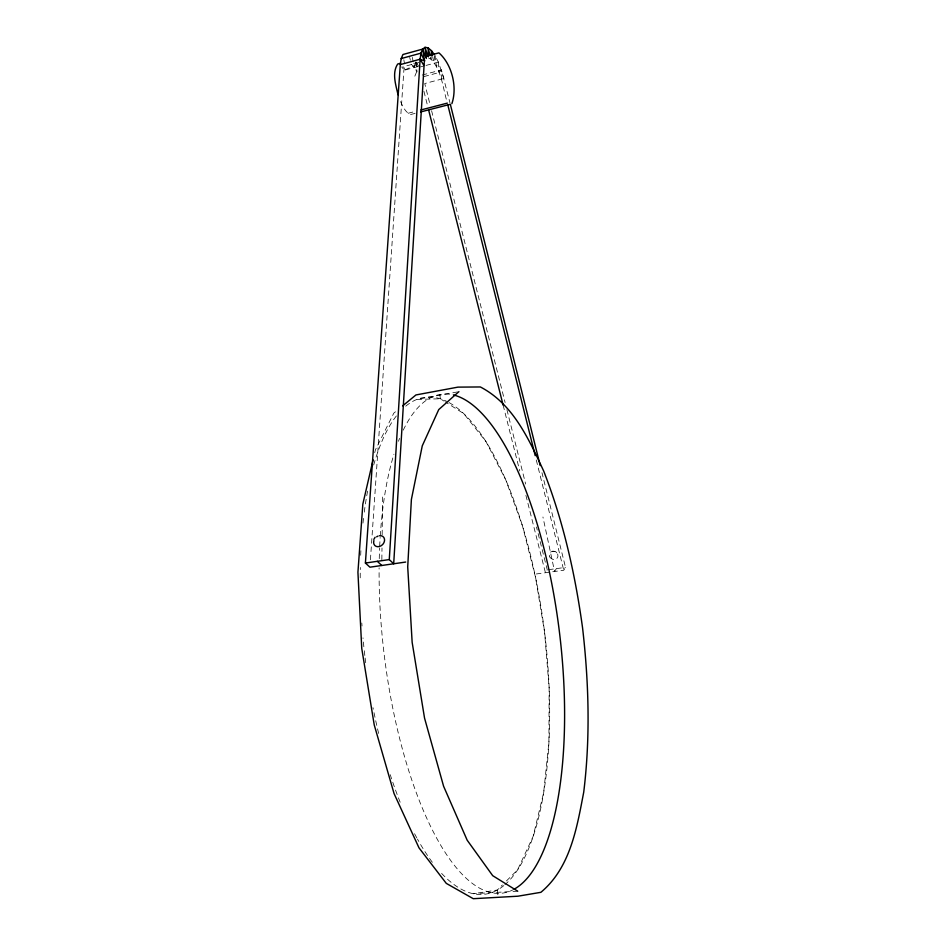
<?xml version="1.0" encoding="UTF-8"?>
<svg xmlns="http://www.w3.org/2000/svg" width="946" height="946" viewBox="0 0 946 946"><rect width="100%" height="100%" fill="white"/><g stroke="black" fill="none" stroke-linecap="round" stroke-linejoin="round"><path stroke-width="0.71" stroke-dasharray="4.73 3.55" d="M381.853 559.654L381.995 547.982M382.16 534.868L382.681 494.037M431.187 56.393L431.045 59.255C441.806 70.713 442.752 87.635 447.08 101.955M370.43 559.819L403.871 70.359L404.912 66.303L418.972 62.495M443.97 78.447L438.365 62.105L434.971 55.542L433.788 62.27L432.76 57.115M415.377 62.105L414.265 67.403L417.08 71.896L415.838 62.176M374.734 452.72L375.396 449.87L393.808 413.142L396.019 411.321M425.996 65.44L438.365 62.105L436.532 66.799L434.971 55.542M414.833 76.177L417.493 69.744M536.335 573.974L563.745 570.249L565.519 567.375L541.975 472.752M556.378 568.629L554.569 571.49L542.933 517.001M423.962 76.567L439.121 72.523L441.427 69.909L449.977 102.83M517.734 891.179L473.189 893.722L497.312 890.032L502.385 884.995M506.441 880.951L517.592 869.847L533.166 836.311L543.619 792.772L548.905 742.397L549.141 688.038L544.589 632.271L535.566 577.45L522.464 525.846L505.72 479.717L485.901 441.451L463.765 413.603L445.259 401.896M416.819 64.494L403.871 70.359L401.731 66.906M417.978 66.551L403.871 70.359L402.984 66.433M420.497 66.918L424.624 65.806M422.235 75.041L441.427 69.909L441.368 79.038L443.911 78.459L424.742 83.544L430.146 105.006M408.199 113.248L415.199 111.439M415.093 113.378L410.907 114.454C405.113 112.621 402.854 106.094 400.335 101.151M457.462 391.928L416.914 399.425L440.328 398.774L444.029 401.116M548.574 569.693L565.519 567.375M552.594 551.211L555.846 551.802L557.442 553.706M428.503 57.966L431.045 59.255L430.312 56.405M411.451 64.423L414.265 67.403L413.437 63.122M416.358 62.081L419.125 67.296M423.926 91.313L427.899 107.075M503.118 405.101L519.756 471.002M525.905 495.361L545.428 572.732L547.273 569.87L536.465 526.957M409.677 57.399L410.387 60.213M431.589 110.717L505.105 402.523M506.914 409.665L525.645 484.045M536.276 459.981L563.745 570.249M416.015 62.188L417.399 67.816M412.35 57.399L413.166 61.691M403.836 59.752L404.486 63.678M439.831 394.458L440.328 398.774M497.312 890.032L497.856 894.75M438.365 62.105L439.121 72.523M514.399 889.051A251.34 88.368 83.1 0 1 379.11 567.884M379.263 558.637A251.34 88.368 83.1 0 1 379.606 547.982M379.677 546.469A251.34 88.368 83.1 0 1 380.162 537.517M380.257 536.051A251.34 88.368 83.1 0 1 393.95 454.222M398.432 441.309A251.34 88.368 83.1 0 1 399.59 438.388M403.233 430.17A251.34 88.368 83.1 0 1 453.583 394.99M503.828 885.598A250.264 90.627 83.2 0 1 441.356 873.111M432.346 862.279A250.264 90.627 83.2 0 1 417.446 839.043M416.808 837.884A250.264 90.627 83.2 0 1 412.988 830.671M400.158 802.22A250.264 90.627 83.2 0 1 390.237 774.691M378.637 733.434A250.264 90.627 83.2 0 1 373.008 707.679M365.724 662.756A250.264 90.627 83.2 0 1 365.002 656.926M364.825 655.472A250.264 90.627 83.2 0 1 364.021 648.223M363.855 646.745A250.264 90.627 83.2 0 1 362.992 637.876M362.011 625.98A250.264 90.627 83.2 0 1 361.798 623.012M360.225 577.852A250.264 90.627 83.2 0 1 360.331 567.494M360.686 555.278A250.264 90.627 83.2 0 1 360.887 550.749M362.98 523.091A250.264 90.627 83.2 0 1 363.595 517.557M364.269 512.141A250.264 90.627 83.2 0 1 367.911 489.46M373.67 465.042A250.264 90.627 83.2 0 1 398.278 413.615M405.739 406.177A250.264 90.627 83.2 0 1 447.777 401.884M449.019 402.558A250.264 90.627 83.2 0 1 545.156 637.025A250.264 90.627 83.2 0 1 504.88 884.711M549.827 556.969A4.482 4.021 33.6 0 0 557.348 557.844A4.482 4.021 33.6 0 0 553.729 551.199A4.482 4.021 33.6 0 0 549.827 556.969"/><path stroke-width="1.42" d="M431.258 54.963L431.471 50.67L428.1 47.856L425.085 47.3L422.637 49.109L402.961 54.501L401.187 58.569L400.312 64.6L365.404 563.047L369.933 567.186L405.68 562.054M424.269 62.318L393.69 563.781L389.279 559.583L420.119 59.22L420.946 53.165L422.637 49.109L426.339 58.51M373.079 459.851L362.838 504.076L357.931 572.259L361.75 648.424L374.226 724.884L394.068 793.599L418.995 847.853L446.287 883.375L473.284 898.7L517.888 896.205L540.887 892.315C570.391 867.683 576.859 827.916 583.717 792.216C590.434 737.561 588.85 682.338 582.547 627.718C575.192 574.293 563.378 521.412 543.702 471.096C528.838 439.216 513.158 404.013 480.367 386.961L457.959 387.127L415.956 394.943L402.665 405.858M373.836 539.386L375.101 537.257M451.869 103.682C457.533 87.28 452.011 64.352 438.92 52.87L425.688 56.417M458.916 391.656L438.755 409.571L422.271 445.85L411.392 499.453L407.714 566.914L412.149 642.322L424.541 718.085L443.603 786.268L467.182 840.214L492.7 875.677L517.734 891.179M401.187 58.569L420.946 53.165L424.6 60.97L420.119 59.22L400.312 64.6M400.489 63.276L397.687 64.032C391.715 73.102 395.877 85.116 398.065 94.848M420.793 109.984L447.363 103.114M420.663 111.935L449.918 104.379M365.404 563.047L389.279 559.583M377.3 561.321L381.77 565.483M434.273 54.561L431.471 50.67L432.499 55.826M420.119 59.22L423.607 65.026M428.065 56.642L425.014 47.347L426.173 57.115M429.945 54.974L428.1 47.856L428.443 56.523M428.621 109.937L503.118 405.101M450.331 104.273L540.201 465.586M447.789 104.817L535.211 455.676M422.637 49.109L424.6 60.97M453.583 394.99A251.34 88.368 83.1 0 1 559.334 631.278A251.34 88.368 83.1 0 1 514.399 889.051M379.441 535.72A6.066 4.884 -46.1 0 1 384.514 540.84A6.066 4.884 -46.1 0 1 377.785 546.717A6.066 4.884 -46.1 0 1 373.895 540.556M376.662 536.855A6.066 4.884 -46.1 0 1 378.01 536.11"/></g></svg>
